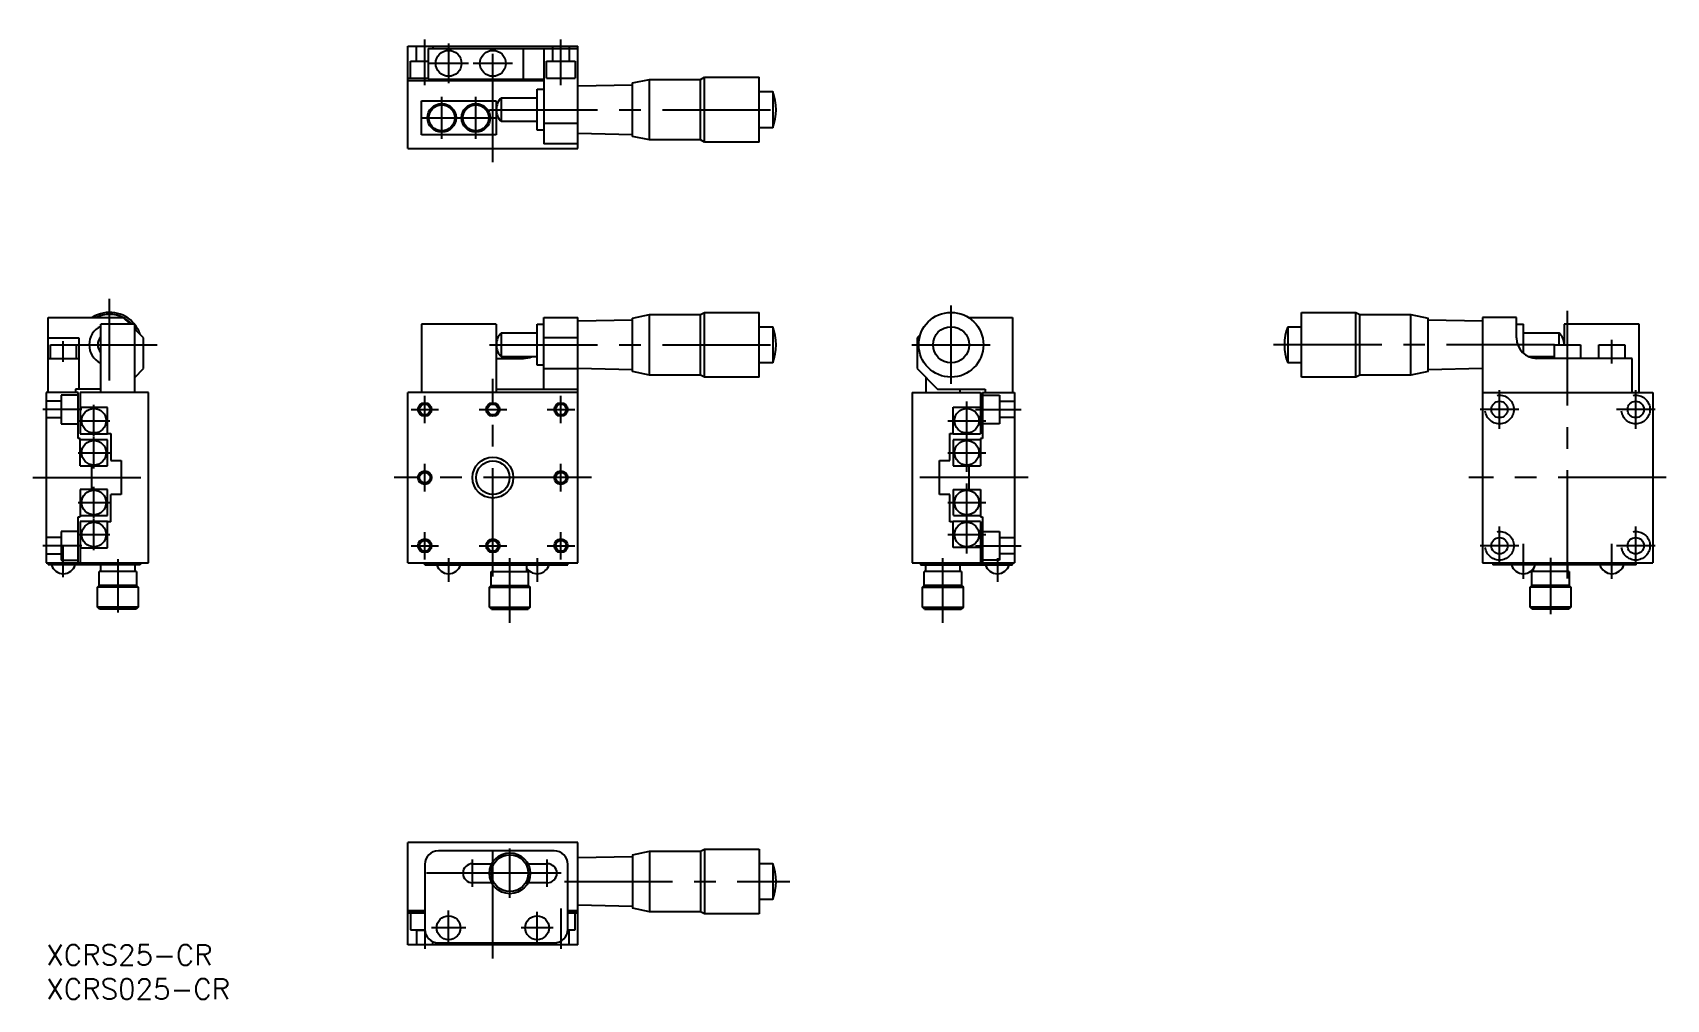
# Model space of a CAD drawing. Extents: x -2 to 238, y -8 to 134.
import ezdxf

# ---------------------------------------------------------------- set-up
doc = ezdxf.new("R2010")
doc.units = 0
doc.header["$LTSCALE"] = 0.5
doc.linetypes.add('CENTER', pattern=[50.8, 31.75, -6.35, 6.35, -6.35])
doc.linetypes.add('DASHED', pattern=[19.05, 12.7, -6.35])
for name, color, linetype in [('MSM_CENTER', 1, 'CENTER'), ('MSM_CONTINUOUS', 7, 'CONTINUOUS'), ('MSM_DASHED', 4, 'DASHED'), ('MSM_NARROW', 5, 'CONTINUOUS'), ('MSM_PART_NUMBER', 7, 'CONTINUOUS')]:
    doc.layers.add(name, color=color, linetype=linetype)
doc.styles.get("Standard").update_dxf_attribs({"font": 'txt.shx', "height": 3, "bigfont": 'bigfont.shx'})

# ---------------------------------------------------------------- blocks, each defined once
blk = doc.blocks.new('*U68')
at = {"layer": 'MSM_PART_NUMBER'}
blk.add_text('XCRS25-CR', height=3, dxfattribs=at).set_placement((0, -3))
blk = doc.blocks.new('*U69')
at = {"layer": 'MSM_PART_NUMBER'}
blk.add_text('XCRS025-CR', height=3, dxfattribs=at).set_placement((0, -8))

msp = doc.modelspace()

# ---------------------------------------------------------------- linework, layer by layer
at = {"layer": 'MSM_CENTER'}
for p, q in [((55.59, 126.16), (55.59, 132.86)), ((59.09, 132.26), (59.09, 126.46)), ((65.59, 114.86), (65.59, 133.86)), ((75.59, 126.16), (75.59, 132.86)), ((61.99, 129.36), (56.19, 129.36)), ((68.49, 129.36), (62.69, 129.36)), ((58.09, 118.26), (58.09, 124.46)), ((63.09, 118.26), (63.09, 124.46)), ((65.09, 122.56), (109.19, 122.56)), ((54.99, 121.36), (66.19, 121.36)), ((9.3, 82.8), (9.3, 94.81)), ((132.89, 82.31), (132.89, 93.81)), ((9.3, 84.55), (9.3, 91.57)), ((223.44, 53.76), (223.44, 93.06)), ((229.94, 85.32), (229.94, 88.8)), ((2.5, 85.55), (2.5, 88.57)), ((4.4, 88.06), (16.3, 88.06)), ((5.79, 88.06), (12.81, 88.06)), ((65.09, 88.06), (109.19, 88.06)), ((127.14, 88.06), (138.64, 88.06)), ((221.54, 88.06), (179.84, 88.06)), ((65.59, 54.06), (65.59, 83.06)), ((7, 74.6), (7, 79.22)), ((55.59, 76.53), (55.59, 80.58)), ((75.59, 76.53), (75.59, 80.58)), ((135.19, 69.41), (135.19, 79.71)), ((213.44, 75.72), (213.44, 81.4)), ((213.44, 76.82), (213.44, 80.3)), ((233.44, 75.72), (233.44, 81.4)), ((233.44, 76.82), (233.44, 80.3)), ((5.21, 78.56), (-0.51, 78.56)), ((4.69, 76.91), (9.31, 76.91)), ((53.57, 78.56), (57.62, 78.56)), ((63.57, 78.56), (67.62, 78.56)), ((73.57, 78.56), (77.62, 78.56)), ((132.39, 76.91), (137.99, 76.91)), ((136.49, 78.56), (143.19, 78.56)), ((216.28, 78.56), (210.6, 78.56)), ((215.18, 78.56), (211.7, 78.56)), ((236.28, 78.56), (230.6, 78.56)), ((235.18, 78.56), (231.7, 78.56)), ((7, 69.9), (7, 74.52)), ((4.69, 72.21), (9.31, 72.21)), ((132.39, 72.21), (137.99, 72.21)), ((55.59, 66.53), (55.59, 70.58)), ((75.59, 66.53), (75.59, 70.58)), ((-2, 68.56), (17, 68.56)), ((7, 62.6), (7, 67.22)), ((80.09, 68.56), (51.09, 68.56)), ((144.19, 68.56), (125.19, 68.56)), ((135.19, 57.41), (135.19, 67.71)), ((237.94, 68.56), (208.94, 68.56)), ((4.69, 64.91), (9.31, 64.91)), ((132.39, 64.91), (137.99, 64.91)), ((7, 57.9), (7, 62.52)), ((4.69, 60.21), (9.31, 60.21)), ((55.59, 56.53), (55.59, 60.58)), ((75.59, 56.53), (75.59, 60.58)), ((132.39, 60.21), (137.99, 60.21)), ((213.44, 55.72), (213.44, 61.4)), ((213.44, 56.82), (213.44, 60.3)), ((233.44, 55.72), (233.44, 61.4)), ((233.44, 56.82), (233.44, 60.3)), ((5.21, 58.56), (-0.51, 58.56)), ((2.5, 53.95), (2.5, 58.62)), ((53.57, 58.56), (57.62, 58.56)), ((63.57, 58.56), (67.62, 58.56)), ((73.57, 58.56), (77.62, 58.56)), ((136.49, 58.56), (143.19, 58.56)), ((216.28, 58.56), (210.6, 58.56)), ((215.18, 58.56), (211.7, 58.56)), ((216.94, 53.72), (216.94, 58.85)), ((229.94, 53.72), (229.94, 58.85)), ((236.28, 58.56), (230.6, 58.56)), ((235.18, 58.56), (231.7, 58.56)), ((10.5, 56.57), (10.5, 48.75)), ((59.09, 56.76), (59.09, 53.25)), ((68.09, 47.26), (68.09, 56.76)), ((72.09, 56.76), (72.09, 53.25)), ((131.69, 47.26), (131.69, 56.76)), ((139.69, 56.76), (139.69, 53.25)), ((220.94, 56.8), (220.94, 48.52)), ((65.59, -2.01), (65.59, 17)), ((62.59, 8.49), (62.59, 12.51)), ((68.09, 6.89), (68.09, 14.11)), ((73.59, 8.49), (73.59, 12.51)), ((71.71, 10.5), (55.38, 10.5)), ((64.61, 10.5), (60.58, 10.5)), ((75.61, 10.5), (71.58, 10.5)), ((76.09, 9.3), (109.19, 9.3)), ((55.59, 5.31), (55.59, -0.61)), ((59.09, -0.01), (59.09, 5.01)), ((72.09, 0.14), (72.09, 4.86)), ((75.59, 5.31), (75.59, -0.61)), ((61.61, 2.5), (56.58, 2.5)), ((74.46, 2.5), (69.73, 2.5))]:
    msp.add_line(p, q, dxfattribs=at)
at = {"layer": 'MSM_CONTINUOUS'}
for p, q in [((53.09, 116.86), (53.09, 131.86)), ((53.09, 131.86), (78.09, 131.86)), ((56.09, 131.56), (56.09, 127.06)), ((56.09, 131.56), (78.09, 131.56)), ((70.09, 127.06), (70.09, 131.56)), ((73.09, 131.56), (73.09, 117.56)), ((78.09, 116.86), (78.09, 131.86)), ((96.09, 127.01), (96.69, 127.31)), ((96.69, 127.31), (104.69, 127.31)), ((96.69, 117.81), (96.69, 127.31)), ((104.69, 117.81), (104.69, 127.31)), ((53.09, 127.16), (56.09, 127.16)), ((53.09, 126.86), (73.09, 126.86)), ((56.09, 127.06), (73.09, 127.06)), ((72.09, 125.56), (73.09, 125.56)), ((72.09, 119.56), (72.09, 125.56)), ((78.09, 126.06), (86.09, 126.23)), ((86.09, 126.48), (88.59, 127.01)), ((86.09, 118.63), (86.09, 126.48)), ((88.59, 127.01), (96.09, 127.01)), ((88.59, 118.11), (88.59, 127.01)), ((96.09, 118.11), (96.09, 127.01)), ((104.69, 125.21), (106.69, 125.21)), ((106.69, 125.21), (106.69, 119.91)), ((55.09, 123.86), (66.09, 123.86)), ((55.09, 118.86), (55.09, 123.86)), ((66.09, 123.86), (66.09, 118.86)), ((66.84, 124.31), (72.09, 124.31)), ((66.84, 120.81), (66.84, 124.31)), ((72.09, 120.81), (66.84, 120.81)), ((73.09, 120.56), (78.09, 120.56)), ((66.09, 118.86), (55.09, 118.86)), ((73.09, 119.56), (72.09, 119.56)), ((86.09, 118.88), (78.09, 119.06)), ((88.59, 118.11), (86.09, 118.63)), ((96.09, 118.11), (88.59, 118.11)), ((96.69, 117.81), (96.09, 118.11)), ((104.69, 117.81), (96.69, 117.81)), ((106.69, 119.91), (104.69, 119.91)), ((53.09, 116.86), (78.09, 116.86)), ((78.09, 117.56), (73.09, 117.56)), ((0.3, 92.06), (11.3, 92.06)), ((0.3, 81.06), (0.3, 92.06)), ((12.3, 91.06), (11.3, 92.06)), ((73.09, 92.06), (78.09, 92.06)), ((73.09, 81.56), (73.09, 92.06)), ((78.09, 56.06), (78.09, 92.06)), ((78.09, 91.56), (86.09, 91.73)), ((86.09, 91.98), (88.59, 92.51)), ((86.09, 84.13), (86.09, 91.98)), ((88.59, 92.51), (96.09, 92.51)), ((88.59, 83.61), (88.59, 92.51)), ((96.09, 92.51), (96.69, 92.81)), ((96.09, 83.61), (96.09, 92.51)), ((96.69, 92.81), (104.69, 92.81)), ((96.69, 83.31), (96.69, 92.81)), ((104.69, 83.31), (104.69, 92.81)), ((135.46, 92.06), (141.89, 92.06)), ((141.89, 92.06), (141.89, 81.06)), ((184.34, 92.81), (192.34, 92.81)), ((184.34, 83.31), (184.34, 92.81)), ((192.34, 92.81), (192.94, 92.51)), ((192.34, 83.31), (192.34, 92.81)), ((192.94, 92.51), (200.44, 92.51)), ((192.94, 83.61), (192.94, 92.51)), ((200.44, 92.51), (202.94, 91.98)), ((200.44, 83.61), (200.44, 92.51)), ((202.94, 84.13), (202.94, 91.98)), ((202.94, 91.73), (210.94, 91.56)), ((215.94, 92.06), (210.94, 92.06)), ((210.94, 92.06), (210.94, 56.06)), ((215.94, 89.06), (215.94, 92.06)), ((0.3, 89.06), (4.8, 89.06)), ((4.8, 89.06), (4.8, 81.56)), ((13, 91.06), (8, 91.06)), ((8, 81.06), (8, 91.06)), ((13, 81.06), (13, 91.06)), ((14.3, 89.06), (13, 90.36)), ((14.3, 84.56), (14.3, 89.06)), ((66.09, 91.06), (55.09, 91.06)), ((55.09, 91.06), (55.09, 81.06)), ((66.09, 91.06), (66.09, 81.06)), ((66.84, 89.81), (72.09, 89.81)), ((66.84, 86.31), (66.84, 89.81)), ((72.09, 91.06), (73.09, 91.06)), ((72.09, 85.06), (72.09, 91.06)), ((78.09, 89.06), (73.09, 89.06)), ((104.69, 90.71), (106.69, 90.71)), ((106.69, 90.71), (106.69, 85.41)), ((128.38, 89.55), (127.89, 89.06)), ((127.89, 89.06), (127.89, 84.56)), ((182.34, 90.71), (184.34, 90.71)), ((182.34, 90.71), (182.34, 85.41)), ((215.94, 91.06), (216.94, 91.06)), ((216.94, 86.82), (216.94, 91.06)), ((216.94, 89.81), (222.19, 89.81)), ((222.19, 88.06), (222.19, 89.81)), ((233.94, 91.06), (222.94, 91.06)), ((222.94, 91.06), (222.94, 88.06)), ((233.94, 81.06), (233.94, 91.06)), ((0.6, 86.06), (0.6, 88.06)), ((0.6, 88.06), (4.4, 88.06)), ((4.4, 88.06), (4.4, 86.06)), ((221.54, 86.06), (221.54, 88.06)), ((221.54, 88.06), (225.34, 88.06)), ((225.34, 88.06), (225.34, 86.06)), ((228.04, 86.06), (228.04, 88.06)), ((228.04, 88.06), (231.84, 88.06)), ((231.84, 88.06), (231.84, 86.06)), ((0.3, 86.06), (4.8, 86.06)), ((13, 83.26), (14.3, 84.56)), ((66.09, 86.06), (70.09, 86.06)), ((72.09, 86.31), (66.84, 86.31)), ((73.09, 85.06), (72.09, 85.06)), ((73.09, 84.56), (78.09, 84.56)), ((86.09, 84.38), (78.09, 84.56)), ((88.59, 83.61), (86.09, 84.13)), ((106.69, 85.41), (104.69, 85.41)), ((127.89, 84.56), (130.89, 81.56)), ((184.34, 85.41), (182.34, 85.41)), ((202.94, 84.13), (200.44, 83.61)), ((210.94, 84.56), (202.94, 84.38)), ((221.54, 86.31), (217.74, 86.31)), ((232.94, 86.06), (218.94, 86.06)), ((232.94, 81.06), (232.94, 86.06)), ((96.09, 83.61), (88.59, 83.61)), ((96.69, 83.31), (96.09, 83.61)), ((104.69, 83.31), (96.69, 83.31)), ((129.19, 83.26), (129.19, 81.06)), ((192.34, 83.31), (184.34, 83.31)), ((192.94, 83.61), (192.34, 83.31)), ((200.44, 83.61), (192.94, 83.61)), ((0, 81.06), (0, 56.06)), ((4.7, 81.06), (0, 81.06)), ((8, 81.56), (4.3, 81.56)), ((4.3, 81.56), (4.3, 81.06)), ((4.7, 74.31), (4.7, 81.06)), ((15, 81.06), (5, 81.06)), ((5, 81.06), (5, 75.01)), ((15, 56.06), (15, 81.06)), ((78.09, 81.06), (53.09, 81.06)), ((53.09, 56.06), (53.09, 81.06)), ((66.09, 81.56), (78.09, 81.56)), ((127.19, 81.06), (137.19, 81.06)), ((127.19, 81.06), (127.19, 56.06)), ((130.89, 81.56), (137.89, 81.56)), ((134.19, 81.56), (134.19, 81.06)), ((137.19, 81.06), (137.19, 75.01)), ((137.49, 81.06), (142.19, 81.06)), ((137.49, 81.06), (137.49, 74.31)), ((137.89, 81.56), (137.89, 81.06)), ((142.19, 81.06), (142.19, 56.06)), ((210.94, 81.06), (235.94, 81.06)), ((235.94, 81.06), (235.94, 56.06)), ((9, 78.86), (5, 78.86)), ((9, 75.01), (9, 78.86)), ((133.19, 75.01), (133.19, 78.91)), ((133.19, 78.91), (137.19, 78.91)), ((5, 75.01), (9, 75.01)), ((9, 75.06), (9.5, 75.06)), ((9.5, 75.06), (9.5, 71.06)), ((132.69, 71.06), (132.69, 75.06)), ((132.69, 75.06), (133.19, 75.06)), ((133.19, 75.01), (137.19, 75.01)), ((5, 74.31), (4.7, 74.31)), ((5, 70.31), (5, 74.31)), ((9, 74.11), (5, 74.11)), ((9, 70.31), (9, 74.11)), ((137.19, 74.11), (133.19, 74.11)), ((133.19, 74.11), (133.19, 70.31)), ((137.49, 74.31), (137.19, 74.31)), ((137.19, 74.31), (137.19, 70.31)), ((5, 70.31), (9, 70.31)), ((6.7, 66.81), (6.7, 70.31)), ((9.5, 71.06), (11, 71.06)), ((11, 71.06), (11, 66.06)), ((131.19, 66.06), (131.19, 71.06)), ((131.19, 71.06), (132.69, 71.06)), ((133.19, 70.31), (137.19, 70.31)), ((135.49, 70.31), (135.49, 66.81)), ((5, 66.81), (5, 62.81)), ((9, 66.81), (5, 66.81)), ((9, 63.01), (9, 66.81)), ((11, 66.06), (9.5, 66.06)), ((9.5, 62.06), (9.5, 66.06)), ((132.69, 66.06), (131.19, 66.06)), ((132.69, 62.06), (132.69, 66.06)), ((133.19, 66.81), (133.19, 63.21)), ((133.19, 66.81), (137.19, 66.81)), ((137.19, 66.81), (137.19, 62.81)), ((4.7, 56.06), (4.7, 62.81)), ((4.7, 62.81), (5, 62.81)), ((5, 63.01), (9, 63.01)), ((133.19, 63.21), (133.23, 63.01)), ((133.23, 63.01), (137.19, 63.01)), ((137.19, 62.81), (137.49, 62.81)), ((137.49, 62.81), (137.49, 56.06)), ((5, 62.11), (5, 56.06)), ((9, 62.11), (5, 62.11)), ((9, 58.26), (9, 62.11)), ((9.5, 62.06), (9, 62.06)), ((133.19, 62.06), (132.69, 62.06)), ((137.19, 62.11), (133.19, 62.11)), ((133.19, 58.31), (133.19, 62.11)), ((137.19, 62.11), (137.19, 56.06)), ((5, 58.26), (9, 58.26)), ((137.19, 58.31), (133.19, 58.31)), ((0, 56.06), (15, 56.06)), ((0.3, 56.06), (0.3, 55.76)), ((13.8, 55.76), (0.3, 55.76)), ((8, 54.76), (8, 55.76)), ((13, 55.76), (13, 54.76)), ((13.8, 56.06), (13.8, 55.76)), ((53.09, 56.06), (78.09, 56.06)), ((55.59, 55.76), (55.59, 56.06)), ((55.59, 55.76), (76.59, 55.76)), ((65.59, 54.76), (65.59, 55.76)), ((70.59, 54.76), (70.59, 55.76)), ((76.59, 55.76), (76.59, 56.06)), ((127.19, 56.06), (142.19, 56.06)), ((128.39, 56.06), (128.39, 55.76)), ((128.39, 55.76), (141.89, 55.76)), ((129.19, 54.76), (129.19, 55.76)), ((134.19, 55.76), (134.19, 54.76)), ((141.89, 55.76), (141.89, 56.06)), ((210.94, 56.06), (235.94, 56.06)), ((212.44, 56.06), (212.44, 55.76)), ((233.44, 55.76), (212.44, 55.76)), ((218.44, 54.76), (218.44, 55.24)), ((223.44, 55.76), (223.44, 54.76)), ((233.44, 56.06), (233.44, 55.76)), ((7.75, 52.71), (7.75, 54.76)), ((13.25, 54.76), (7.75, 54.76)), ((13.25, 54.76), (13.25, 52.71)), ((65.34, 54.76), (70.84, 54.76)), ((65.34, 52.71), (65.34, 54.76)), ((70.84, 52.71), (70.84, 54.76)), ((128.94, 52.71), (128.94, 54.76)), ((134.44, 54.76), (128.94, 54.76)), ((134.44, 54.76), (134.44, 52.71)), ((218.19, 52.71), (218.19, 54.76)), ((223.69, 54.76), (218.19, 54.76)), ((223.69, 54.76), (223.69, 52.71)), ((7.5, 52.46), (7.75, 52.71)), ((7.5, 49.56), (7.5, 52.46)), ((13.5, 52.46), (7.5, 52.46)), ((13.25, 52.71), (7.75, 52.71)), ((13.25, 52.71), (13.5, 52.46)), ((13.5, 52.46), (13.5, 49.56)), ((65.09, 52.46), (65.34, 52.71)), ((65.09, 49.56), (65.09, 52.46)), ((65.09, 52.46), (71.09, 52.46)), ((65.34, 52.71), (70.84, 52.71)), ((70.84, 52.71), (71.09, 52.46)), ((71.09, 49.56), (71.09, 52.46)), ((128.69, 52.46), (128.94, 52.71)), ((128.69, 49.56), (128.69, 52.46)), ((128.69, 52.46), (134.69, 52.46)), ((134.44, 52.71), (128.94, 52.71)), ((134.44, 52.71), (134.69, 52.46)), ((134.69, 49.56), (134.69, 52.46)), ((217.94, 52.46), (218.19, 52.71)), ((217.94, 49.56), (217.94, 52.46)), ((223.94, 52.46), (217.94, 52.46)), ((223.69, 52.71), (218.19, 52.71)), ((223.69, 52.71), (223.94, 52.46)), ((223.94, 52.46), (223.94, 49.56)), ((7.8, 49.26), (7.5, 49.56)), ((13.5, 49.56), (7.5, 49.56)), ((13.2, 49.26), (7.8, 49.26)), ((13.5, 49.56), (13.2, 49.26)), ((65.39, 49.26), (65.09, 49.56)), ((65.09, 49.56), (71.09, 49.56)), ((65.39, 49.26), (70.79, 49.26)), ((71.09, 49.56), (70.79, 49.26)), ((128.99, 49.26), (128.69, 49.56)), ((128.69, 49.56), (134.69, 49.56)), ((128.99, 49.26), (134.39, 49.26)), ((134.69, 49.56), (134.39, 49.26)), ((218.24, 49.26), (217.94, 49.56)), ((223.94, 49.56), (217.94, 49.56)), ((223.64, 49.26), (218.24, 49.26)), ((223.94, 49.56), (223.64, 49.26)), ((78.09, 15), (53.09, 15)), ((53.09, 0), (53.09, 15)), ((78.09, 0), (78.09, 15)), ((74.59, 13.8), (57.59, 13.8)), ((78.09, 12.8), (86.09, 12.97)), ((86.09, 13.22), (88.59, 13.75)), ((86.09, 13.22), (86.09, 5.38)), ((88.59, 13.75), (96.09, 13.75)), ((88.59, 13.75), (88.59, 4.85)), ((96.09, 13.75), (96.69, 14.05)), ((96.09, 13.75), (96.09, 4.85)), ((96.69, 14.05), (104.69, 14.05)), ((96.69, 14.05), (96.69, 4.55)), ((104.69, 14.05), (104.69, 4.55)), ((55.59, 11.8), (55.59, 2.3)), ((62.59, 11.9), (65.44, 11.9)), ((70.75, 11.9), (73.59, 11.9)), ((76.59, 2.3), (76.59, 11.8)), ((104.69, 11.95), (106.69, 11.95)), ((106.69, 11.95), (106.69, 6.65)), ((65.44, 9.1), (62.59, 9.1)), ((73.59, 9.1), (70.75, 9.1)), ((55.59, 5), (53.09, 5)), ((78.09, 5), (76.59, 5)), ((86.09, 5.62), (78.09, 5.8)), ((88.59, 4.85), (86.09, 5.38)), ((96.09, 4.85), (88.59, 4.85)), ((96.69, 4.55), (96.09, 4.85)), ((106.69, 6.65), (104.69, 6.65)), ((55.59, 4.7), (53.09, 4.7)), ((53.09, 4.7), (55.59, 4.7)), ((78.09, 4.7), (76.59, 4.7)), ((76.59, 4.7), (78.09, 4.7)), ((104.69, 4.55), (96.69, 4.55)), ((78.09, 0), (53.09, 0)), ((57.59, 0.3), (74.59, 0.3))]:
    msp.add_line(p, q, dxfattribs=at)
for centre, radius in [((59.09, 129.36), 1.9), ((65.59, 129.36), 1.9), ((58.09, 121.36), 2.1), ((58.09, 121.36), 1.9), ((63.09, 121.36), 2.1), ((63.09, 121.36), 1.9), ((132.89, 88.06), 4.75), ((132.89, 88.06), 2.65), ((55.59, 78.56), 0.783), ((65.59, 78.56), 0.783), ((75.59, 78.56), 0.783), ((213.44, 78.56), 1.2), ((233.44, 78.56), 1.2), ((7, 76.91), 1.8), ((135.19, 76.91), 1.8), ((7, 72.21), 1.8), ((135.19, 72.21), 1.8), ((65.59, 68.56), 2.46), ((55.59, 68.56), 0.783), ((75.59, 68.56), 0.783), ((7, 64.91), 1.8), ((135.19, 64.91), 1.8), ((7, 60.21), 1.8), ((135.19, 60.21), 1.8), ((55.59, 58.56), 0.783), ((65.59, 58.56), 0.783), ((75.59, 58.56), 0.783), ((213.44, 58.56), 1.2), ((233.44, 58.56), 1.2), ((68.09, 10.5), 3), ((68.09, 10.5), 2.7), ((59.09, 2.5), 1.75), ((72.09, 2.5), 1.75)]:
    msp.add_circle(centre, radius, dxfattribs=at)
for centre, radius, start, end in [((99.92, 122.56), 7.27, 338.6302, 21.3698), ((68.51, 122.56), 2.42, 133.6028, 226.3972), ((9.3, 88.06), 4.75, 39.1667, 122.6369), ((9.3, 88.06), 4.45, 64.0108, 115.9892), ((9.3, 88.06), 4.45, 42.3887, 62.5598), ((9.3, 88.06), 3, 115.6793, 244.3207), ((9.3, 88.06), 1.75, 137.9754, 222.0246), ((9.3, 88.06), 4.75, 18.2766, 38.8357), ((9.3, 88.06), 4.45, 27.4402, 33.7509), ((68.51, 88.06), 2.42, 133.6028, 226.3972), ((99.92, 88.06), 7.27, 338.6302, 21.3698), ((189.11, 88.06), 7.27, 158.6302, 201.3698), ((218.94, 89.06), 3, 180, 270), ((220.52, 88.06), 2.42, 0, 46.3972), ((70.09, 89.06), 3, 270, 293.5565), ((2.5, 56.29), 1.83, 196.7859, 343.2141), ((59.09, 56.29), 1.83, 196.7859, 343.2141), ((72.09, 56.29), 1.83, 214.851, 343.2141), ((139.69, 56.29), 1.83, 196.7859, 343.2141), ((216.94, 56.29), 1.83, 196.7859, 343.2141), ((229.94, 56.29), 1.83, 196.7859, 343.2141), ((57.59, 11.8), 2, 90, 180), ((74.59, 11.8), 2, 0, 90), ((62.59, 10.5), 1.4, 90, 270), ((73.59, 10.5), 1.4, 270, 90), ((99.92, 9.3), 7.27, 338.6302, 21.3698), ((57.59, 2.3), 2, 180, 270), ((74.59, 2.3), 2, 270, 0)]:
    msp.add_arc(centre, radius, start, end, dxfattribs=at)
at = {"layer": 'MSM_DASHED'}
for p, q in [((53.49, 129.66), (56.09, 129.66)), ((53.49, 127.16), (53.49, 129.66)), ((54.39, 129.66), (54.39, 131.86)), ((56.79, 131.86), (56.79, 131.56)), ((73.49, 129.66), (77.69, 129.66)), ((73.49, 127.16), (73.49, 129.66)), ((74.39, 129.66), (74.39, 131.86)), ((76.79, 131.86), (76.79, 129.66)), ((77.69, 129.66), (77.69, 127.16)), ((73.49, 127.16), (77.69, 127.16)), ((2.2, 79.76), (0, 79.76)), ((2.2, 80.66), (2.2, 76.46)), ((4.7, 80.66), (2.2, 80.66)), ((137.49, 80.66), (139.99, 80.66)), ((139.99, 80.66), (139.99, 76.46)), ((139.99, 79.76), (142.19, 79.76)), ((0, 77.36), (2.2, 77.36)), ((142.19, 77.36), (139.99, 77.36)), ((2.2, 76.46), (4.7, 76.46)), ((139.99, 76.46), (137.49, 76.46)), ((2.2, 60.66), (2.2, 56.46)), ((4.7, 60.66), (2.2, 60.66)), ((137.49, 60.66), (139.99, 60.66)), ((139.99, 60.66), (139.99, 56.46)), ((2.2, 59.76), (0, 59.76)), ((139.99, 59.76), (142.19, 59.76)), ((0, 57.36), (2.2, 57.36)), ((2.2, 56.46), (4.7, 56.46)), ((139.99, 56.46), (137.49, 56.46)), ((142.19, 57.36), (139.99, 57.36)), ((53.49, 4.7), (53.49, 2.2)), ((77.69, 2.2), (77.69, 4.7)), ((53.49, 2.2), (55.6, 2.2)), ((54.39, 2.17), (55.6, 2.17)), ((54.39, 2.17), (54.39, 0.02)), ((54.39, 0.02), (56.79, 0.02)), ((56.79, 0.02), (56.79, 0.47)), ((74.39, 0.31), (74.39, 0.02)), ((74.39, 0.02), (76.79, 0.02)), ((76.59, 2.2), (77.69, 2.2)), ((76.59, 2.17), (76.79, 2.17)), ((76.79, 0.02), (76.79, 2.17))]:
    msp.add_line(p, q, dxfattribs=at)
for centre in [(213.44, 78.56), (233.44, 78.56), (213.44, 58.56), (233.44, 58.56)]:
    msp.add_circle(centre, 2.1, dxfattribs=at)
at = {"layer": 'MSM_NARROW'}
for centre, radius in [((55.59, 78.56), 1), ((65.59, 78.56), 1), ((75.59, 78.56), 1), ((65.59, 68.56), 3), ((55.59, 68.56), 1), ((75.59, 68.56), 1), ((55.59, 58.56), 1), ((65.59, 58.56), 1), ((75.59, 58.56), 1)]:
    msp.add_circle(centre, radius, dxfattribs=at)

# ---------------------------------------------------------------- block references
at = {"layer": 'MSM_CONTINUOUS'}
for name in ['*U68', '*U69']:
    msp.add_blockref(name, (0, 0), dxfattribs=at)

doc.saveas('drawing.dxf')
